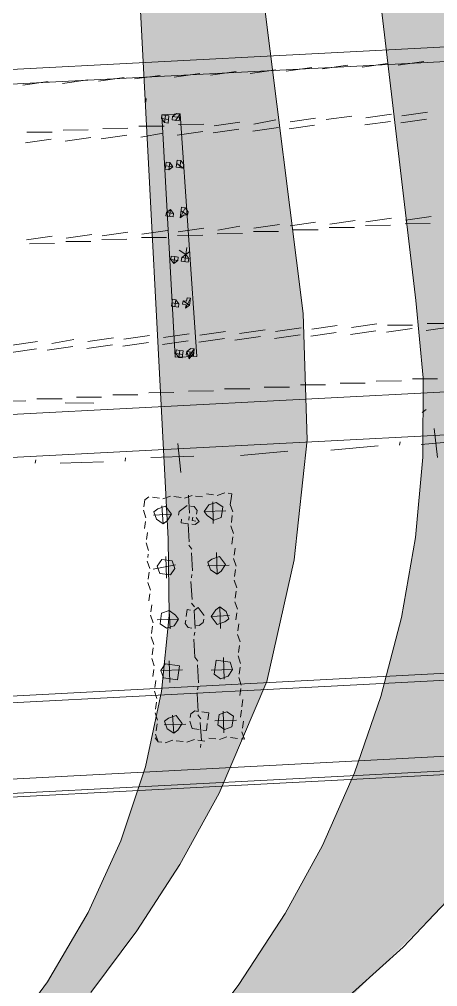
# Model space of a CAD drawing. Header units: millimetres. Extents: x -286774 to 170591, y -126585 to 81607.
# Drawn here: x 85733 to 114882, y -88976 to -21586 of the extents above; entities that cross this region are included whole.
import ezdxf

# ---------------------------------------------------------------- set-up
doc = ezdxf.new("R2010")
doc.units = ezdxf.units.MM
doc.header["$LTSCALE"] = 100
doc.header["$MEASUREMENT"] = 0
doc.layers.add('ARC-VIEW', color=90, linetype='Continuous', lineweight=5)
doc.layers.add('TAN CANG-profile- REVISE1$0$8', color=17, linetype='Continuous', lineweight=0)

msp = doc.modelspace()

# ---------------------------------------------------------------- hatches: boundary and pattern name
at = {"layer": 'TAN CANG-profile- REVISE1$0$8'}
h = msp.add_hatch(dxfattribs=at)
h.set_pattern_fill('GRASS', color=256, scale=70, angle=-7.83058)
h.set_pattern_definition([(90, (-806731.9, -471948.7), (-1257.2359, 1257.2359), [333.375, -2181.0967]), (45, (-806731.9, -471948.7), (-1257.236, 1257.236), [333.375, -1444.625]), (135, (-806731.9, -471948.7), (-1257.236, -1257.236), [333.375, -1444.625])])
h.paths.add_polyline_path([(38635, -126585), (63037, -126585), (99112, -97648), (107993, -90541), (115522, -83027), (123131, -72392), (124225, -69387), (127017, -57489), (128082, -46364), (126983, -34804), (126276, -19973), (125523, -11679), (125282, -3234), (122683, 4745), (120272, 10820), (117058, 16506), (113287, 21769), (108729, 26457), (104237, 30422), (94275, 37869), (89101, 41411), (88307, 41687), (87048, 41610), (86211, 40976), (85586, 40063), (85663, 38804), (86508, 37689), (91000, 33247), (95025, 28534), (98578, 23555), (101654, 18316), (104248, 12822), (106355, 7081), (107970, 1097), (109089, -5123), (113371, -41173), (113869, -46559), (113847, -52090), (113333, -57687), (112351, -63269), (110926, -68759), (109085, -74075), (106852, -79139), (104253, -83871), (101023, -88820), (97574, -93423), (93915, -97691), (90056, -101635), (86010, -105264), (81785, -108588), (77394, -111619), (72845, -114367), (68151, -116841), (63321, -119052), (58366, -121011), (53296, -122727)])
h = msp.add_hatch(dxfattribs=at)
h.set_pattern_fill('GRASS', color=256, scale=70, angle=-7.83058)
h.set_pattern_definition([(90, (-809682.2, -212342.6), (-1257.2359, 1257.2359), [333.375, -2181.0967]), (45, (-809682.2, -212342.6), (-1257.236, 1257.236), [333.375, -1444.625]), (135, (-809682.2, -212342.6), (-1257.236, -1257.236), [333.375, -1444.625])])
h.paths.add_polyline_path([(100977, -6005), (100087, -846), (98787, 4212), (97079, 9134), (94966, 13886), (92451, 18433), (89537, 22740), (86226, 26773), (82522, 30496), (82066, 30808), (81263, 30419), (80951, 29963), (81340, 29160), (85111, 23896), (88291, 17965), (90947, 11856), (92555, 5392), (93149, -1183), (96104, -57778), (96176, -63112), (95644, -68421), (94519, -73667), (92812, -78809), (90535, -83810), (87699, -88630), (84314, -93230), (80393, -97571), (74363, -102551), (67847, -106683), (60903, -110031), (53589, -112657), (45962, -114623), (38080, -115994), (30002, -116830), (21785, -117196), (13486, -117154), (5163, -116766), (-11321, -115206), (-27207, -113017), (-42031, -110702), (-90681, -103017), (-90768, -103504), (-126419, -97848), (-162068, -91946), (-197471, -86078), (-211076, -83769), (-210933, -86085), (-210571, -87025), (-210021, -87764), (-208352, -88778), (-205921, -89411), (-195170, -91139), (-49145, -115217), (-29195, -118521), (-18797, -119824), (-8233, -120783), (2409, -121317), (13042, -121343), (23578, -120778), (33931, -119540), (44013, -117546), (53737, -114714), (58437, -112958), (63015, -110961), (67459, -108714), (71760, -106205), (75905, -103425), (79884, -100363), (83686, -97009), (87300, -93353), (90716, -89384), (93922, -85092), (96907, -80467), (99661, -75498), (102979, -67713), (104894, -59236), (105795, -50870), (105504, -42089)])

# ---------------------------------------------------------------- linework, layer by layer
at = {"layer": 'ARC-VIEW'}
for p, q in [((96104, -57778), (93149, -1183)), ((113371, -41173), (109089, -5123)), ((105504, -42089), (100977, -6005)), ((168090, -20760), (-83105, -33863)), ((113869, -46559), (113371, -41173)), ((105795, -50870), (105504, -42089)), ((-75163, -57449), (168090, -44808)), ((113847, -52090), (113869, -46559)), ((25031, -55245), (168090, -47773)), ((113797, -48973), (114076, -48762)), ((104894, -59236), (105795, -50870)), ((113333, -57687), (113847, -52090)), ((112351, -63269), (113333, -57687)), ((102979, -67713), (104894, -59236)), ((110926, -68759), (112351, -63269)), ((99661, -75498), (102979, -67713)), ((109085, -74075), (110926, -68759)), ((26029, -78857), (168090, -71444)), ((106852, -79139), (109085, -74075)), ((96907, -80467), (99661, -75498)), ((104253, -83871), (106852, -79139)), ((93922, -85092), (96907, -80467)), ((101023, -88820), (104253, -83871)), ((90716, -89384), (93922, -85092)), ((97574, -93423), (101023, -88820))]:
    msp.add_line(p, q, dxfattribs=at)
at = {"layer": 'ARC-VIEW', "flags": 128}
for points in [[(80393, -97571), (84314, -93230), (87699, -88630), (90535, -83810), (92812, -78809), (94519, -73667), (95644, -68421), (96176, -63112), (96104, -57778)], [(99112, -97648), (105877, -92162), (112470, -86226), (115522, -83027), (118315, -79638), (120779, -76035), (122840, -72193)]]:
    msp.add_lwpolyline(points, dxfattribs=at)
at = {"layer": 'TAN CANG-profile- REVISE1$0$8'}
for p, q in [((168090, -21768), (-79762, -34708)), ((108632, -24789), (106849, -25043)), ((111396, -24669), (109613, -24924)), ((113914, -24516), (112131, -24770)), ((95550, -25487), (93767, -25741)), ((98314, -25367), (96531, -25622)), ((100832, -25214), (99049, -25469)), ((103596, -25095), (101813, -25349)), ((106114, -24942), (104331, -25196)), ((87750, -25913), (85967, -26167)), ((90514, -25793), (88731, -26047)), ((93032, -25640), (91249, -25894)), ((94546, -27346), (94579, -27101)), ((95636, -28495), (95670, -28250)), ((95670, -28250), (96929, -28174)), ((96598, -45110), (95670, -28250)), ((95670, -28250), (95915, -28284)), ((95848, -28774), (95915, -28284)), ((95915, -28284), (96160, -28318)), ((96405, -28351), (96684, -28140)), ((96929, -28174), (96617, -28630)), ((96684, -28140), (96929, -28174)), ((96929, -28174), (96862, -28664)), ((96929, -28174), (98102, -45067)), ((111659, -28202), (109876, -28456)), ((114177, -28049), (112394, -28303)), ((96126, -28563), (95636, -28495)), ((95848, -28774), (95636, -28495)), ((96092, -28808), (95848, -28774)), ((96160, -28318), (96092, -28808)), ((96371, -28597), (96405, -28351)), ((96862, -28664), (96371, -28597)), ((96895, -28419), (96405, -28351)), ((98577, -28900), (96828, -28909)), ((101096, -28747), (99313, -29001)), ((103614, -28594), (102076, -28882)), ((106310, -28964), (104527, -29219)), ((106377, -28474), (104594, -28728)), ((108896, -28321), (107113, -28575)), ((111592, -28692), (109809, -28946)), ((114110, -28539), (112327, -28793)), ((88014, -29445), (86264, -29454)), ((90532, -29292), (88783, -29301)), ((93296, -29172), (91546, -29182)), ((95814, -29019), (94065, -29028)), ((95746, -29509), (94208, -29797)), ((98510, -29390), (96727, -29644)), ((101028, -29237), (99245, -29491)), ((103792, -29118), (102009, -29372)), ((87946, -29935), (86163, -30189)), ((90710, -29816), (88927, -30070)), ((93228, -29663), (91445, -29917)), ((95900, -32028), (95967, -31538)), ((95967, -31538), (96212, -31571)), ((96212, -31571), (96145, -32061)), ((96212, -31571), (96423, -31850)), ((96669, -31884), (96736, -31394)), ((97159, -31951), (96702, -31639)), ((96736, -31394), (96981, -31427)), ((96981, -31427), (96914, -31918)), ((96981, -31427), (97192, -31706)), ((96145, -32061), (95900, -32028)), ((96423, -31850), (95933, -31783)), ((96423, -31850), (96145, -32061)), ((97159, -31951), (96669, -31884)), ((97192, -31706), (97159, -31951)), ((95952, -35281), (95985, -35036)), ((95985, -35036), (96264, -34825)), ((96475, -35104), (95985, -35036)), ((96264, -34825), (96197, -35315)), ((96264, -34825), (96475, -35104)), ((96932, -35416), (97033, -34681)), ((97278, -34715), (96932, -35416)), ((97456, -35239), (96999, -34926)), ((97033, -34681), (97278, -34715)), ((97278, -34715), (97490, -34993)), ((97490, -34993), (97456, -35239)), ((96442, -35349), (95952, -35281)), ((96475, -35104), (96442, -35349)), ((97211, -35205), (96932, -35416)), ((97456, -35239), (97211, -35205)), ((107361, -35852), (109144, -35597)), ((109879, -35698), (111662, -35444)), ((112642, -35579), (114425, -35325)), ((94279, -36550), (96062, -36295)), ((96797, -36397), (98580, -36142)), ((99561, -36277), (101098, -35989)), ((102045, -36369), (103794, -36360)), ((102079, -36124), (103862, -35870)), ((104597, -35971), (106380, -35717)), ((104809, -36250), (106558, -36241)), ((107327, -36097), (109076, -36087)), ((109845, -35944), (111595, -35934)), ((112609, -35824), (114358, -35815)), ((86234, -36942), (88017, -36687)), ((88963, -37067), (90713, -37058)), ((88997, -36822), (90780, -36568)), ((91482, -36914), (93231, -36905)), ((91515, -36669), (93298, -36415)), ((94245, -36795), (95994, -36786)), ((96763, -36642), (98513, -36633)), ((99527, -36522), (101276, -36513)), ((86445, -37220), (88194, -37211)), ((97330, -37968), (96874, -37656)), ((97330, -37968), (97398, -37478)), ((96282, -38324), (96316, -38079)), ((96494, -38602), (96282, -38324)), ((96773, -38391), (96282, -38324)), ((96316, -38079), (96561, -38112)), ((96561, -38112), (96494, -38602)), ((96773, -38391), (96494, -38602)), ((96561, -38112), (96806, -38146)), ((96806, -38146), (96773, -38391)), ((97018, -38425), (97051, -38180)), ((97051, -38180), (97330, -37968)), ((97542, -38247), (97051, -38180)), ((97330, -37968), (97263, -38458)), ((97330, -37968), (97609, -37757)), ((97330, -37968), (97542, -38247)), ((97542, -38247), (97508, -38492)), ((97508, -38492), (97018, -38425)), ((96334, -41577), (96402, -41087)), ((96402, -41087), (96647, -41121)), ((97661, -41010), (97315, -41712)), ((97382, -41222), (97416, -40977)), ((97416, -40977), (97661, -41010)), ((97661, -41010), (97594, -41501)), ((96825, -41645), (96334, -41577)), ((96858, -41400), (96368, -41332)), ((96647, -41121), (96579, -41611)), ((96647, -41121), (96858, -41400)), ((96858, -41400), (96825, -41645)), ((97103, -41433), (97137, -41188)), ((97348, -41467), (97103, -41433)), ((97137, -41188), (97382, -41222)), ((97594, -41501), (97137, -41188)), ((97315, -41712), (97348, -41467)), ((97594, -41501), (97315, -41712)), ((103586, -43324), (105369, -43069)), ((106104, -43171), (107887, -42916)), ((108868, -43051), (110651, -42797)), ((111386, -42898), (113135, -42889)), ((114082, -43269), (115865, -43015)), ((114149, -42779), (115899, -42769)), ((90504, -44022), (92287, -43768)), ((93022, -43869), (94806, -43614)), ((95786, -43749), (97569, -43495)), ((98304, -43596), (100087, -43342)), ((100755, -43933), (102538, -43679)), ((101068, -43477), (102851, -43223)), ((103519, -43814), (105302, -43560)), ((106037, -43661), (107820, -43407)), ((108800, -43541), (110583, -43287)), ((111319, -43388), (113102, -43134)), ((85222, -44294), (87005, -44040)), ((87673, -44631), (89456, -44377)), ((87986, -44175), (89524, -43887)), ((90437, -44512), (92220, -44258)), ((92955, -44359), (94738, -44105)), ((95718, -44239), (97502, -43985)), ((98237, -44086), (100020, -43832)), ((85155, -44785), (86938, -44530)), ((98102, -45067), (96598, -45110)), ((96631, -44865), (96665, -44619)), ((96843, -45143), (96631, -44865)), ((97122, -44932), (96631, -44865)), ((96665, -44619), (96910, -44653)), ((96910, -44653), (96843, -45143)), ((97088, -45177), (96843, -45143)), ((96910, -44653), (97155, -44687)), ((97155, -44687), (97088, -45177)), ((97367, -44966), (97400, -44721)), ((97857, -45033), (97367, -44966)), ((97400, -44721), (97679, -44509)), ((97578, -45244), (97400, -44721)), ((97891, -44788), (97400, -44721)), ((97578, -45244), (97646, -44754)), ((97578, -45244), (97891, -44788)), ((97612, -44999), (97924, -44543)), ((97679, -44509), (97924, -44543)), ((97924, -44543), (97857, -45033)), ((105320, -47058), (107069, -47049)), ((108083, -46939), (109833, -46930)), ((110602, -46786), (112351, -46777)), ((113120, -46633), (114869, -46624)), ((92238, -47756), (93987, -47747)), ((94756, -47603), (96506, -47594)), ((97520, -47484), (99269, -47475)), ((100038, -47331), (101787, -47322)), ((102802, -47211), (104551, -47202)), ((84438, -48182), (86187, -48173)), ((86956, -48029), (88706, -48020)), ((90912, -48323), (88917, -48299)), ((89720, -47910), (91469, -47900)), ((114643, -50089), (114863, -52117)), ((96769, -51127), (96990, -53155)), ((112234, -51256), (112268, -51011)), ((113739, -51213), (117026, -50916)), ((101147, -51978), (104434, -51681)), ((107443, -51596), (110730, -51299)), ((86840, -52508), (86874, -52263)), ((88589, -52499), (91598, -52413)), ((93102, -52370), (93136, -52125)), ((94885, -52116), (97893, -52030)), ((99517, -54751), (100041, -54573)), ((94413, -55547), (94480, -55057)), ((94480, -55057), (94759, -54846)), ((95004, -54880), (95495, -54947)), ((95740, -54981), (96264, -54803)), ((96509, -54837), (96999, -54904)), ((97244, -54938), (97768, -54760)), ((97599, -55986), (97523, -54726)), ((98013, -54794), (98503, -54861)), ((98782, -54650), (99272, -54717)), ((99450, -55241), (98926, -55419)), ((99205, -55207), (99247, -56712)), ((99906, -55554), (99450, -55241)), ((100286, -54607), (100531, -54641)), ((100430, -55376), (100464, -55131)), ((100464, -55131), (100531, -54641)), ((94557, -56316), (94379, -55792)), ((95393, -55682), (95115, -55894)), ((95115, -55894), (95292, -56418)), ((95917, -55505), (95393, -55682)), ((95672, -55471), (95749, -56730)), ((96340, -56062), (95917, -55505)), ((96830, -56130), (96864, -55884)), ((96864, -55884), (97422, -55462)), ((97667, -55495), (97912, -55529)), ((97912, -55529), (98123, -55808)), ((98123, -55808), (98089, -56053)), ((98926, -55419), (98613, -55875)), ((98613, -55875), (100118, -55832)), ((98613, -55875), (98825, -56154)), ((99839, -56044), (99906, -55554)), ((100608, -55900), (100430, -55376)), ((94456, -57052), (94523, -56561)), ((95081, -56139), (96340, -56062)), ((95292, -56418), (95749, -56730)), ((95749, -56730), (96028, -56519)), ((96028, -56519), (96340, -56062)), ((97008, -56653), (97042, -56408)), ((97532, -56476), (97566, -56231)), ((97777, -56509), (97811, -56264)), ((97777, -56509), (97811, -56264)), ((98022, -56543), (97777, -56509)), ((98022, -56543), (97777, -56509)), ((98267, -56577), (97988, -56788)), ((98056, -56298), (98267, -56577)), ((98825, -56154), (99281, -56467)), ((99281, -56467), (99805, -56289)), ((99805, -56289), (99839, -56044)), ((100507, -56635), (100574, -56145)), ((97498, -56721), (97008, -56653)), ((97575, -57980), (97498, -56721)), ((97988, -56788), (97743, -56755)), ((100651, -57404), (100473, -56880)), ((94600, -57821), (94667, -57330)), ((100549, -58139), (100617, -57649)), ((94744, -58590), (94566, -58066)), ((97752, -58504), (97541, -58225)), ((100693, -58908), (100761, -58418)), ((94676, -59080), (94710, -58835)), ((95657, -59215), (95344, -59671)), ((96392, -59316), (95657, -59215)), ((95936, -59003), (95978, -60507)), ((97795, -60008), (97719, -58749)), ((99156, -59196), (98877, -59408)), ((99679, -59019), (99156, -59196)), ((99468, -58740), (99511, -60244)), ((99891, -59297), (99679, -59019)), ((100102, -59576), (99891, -59297)), ((100837, -59677), (100660, -59153)), ((94820, -59849), (94643, -59325)), ((95066, -59882), (96603, -59595)), ((95344, -59671), (95522, -60195)), ((96257, -60296), (96570, -59840)), ((96570, -59840), (96392, -59316)), ((98843, -59653), (100347, -59610)), ((98877, -59408), (99054, -59932)), ((99054, -59932), (99511, -60244)), ((99790, -60033), (100102, -59576)), ((100736, -60413), (100804, -59922)), ((94719, -60584), (94787, -60094)), ((95522, -60195), (96257, -60296)), ((97728, -60498), (97762, -60253)), ((99511, -60244), (99790, -60033)), ((94863, -61353), (94686, -60829)), ((97771, -62003), (97694, -60743)), ((100880, -61182), (100703, -60658)), ((94762, -62088), (94830, -61598)), ((100779, -61917), (100847, -61427)), ((94906, -62857), (94974, -62367)), ((97948, -62526), (97737, -62248)), ((97915, -62772), (98193, -62560)), ((98193, -62560), (98405, -62839)), ((99698, -62517), (99419, -62729)), ((100154, -62830), (99698, -62517)), ((99698, -62517), (99741, -64022)), ((100923, -62686), (100745, -62162)), ((95050, -63626), (94872, -63102)), ((95641, -62958), (95540, -63694)), ((96165, -62781), (95641, -62958)), ((96622, -63093), (96165, -62781)), ((96165, -62781), (96242, -64040)), ((96833, -63372), (96622, -63093)), ((97357, -63194), (97424, -62704)), ((97424, -62704), (97670, -62738)), ((97991, -64031), (97915, -62772)), ((98405, -62839), (98616, -63118)), ((99419, -62729), (99106, -63185)), ((99106, -63185), (100366, -63109)), ((99106, -63185), (99318, -63464)), ((100332, -63354), (100154, -62830)), ((100822, -63421), (100889, -62931)), ((94949, -64362), (95016, -63871)), ((95329, -63415), (96833, -63372)), ((95540, -63694), (95997, -64006)), ((95997, -64006), (96521, -63829)), ((96521, -63829), (96833, -63372)), ((97290, -63685), (97323, -63439)), ((97501, -63963), (97290, -63685)), ((97746, -63997), (97501, -63963)), ((98270, -63819), (98025, -63786)), ((98549, -63608), (98270, -63819)), ((98582, -63363), (98549, -63608)), ((99318, -63464), (99529, -63743)), ((99529, -63743), (100053, -63565)), ((100053, -63565), (100332, -63354)), ((100966, -64190), (101033, -63700)), ((25747, -71826), (168090, -64398)), ((95093, -65131), (94915, -64607)), ((97924, -64521), (97957, -64276)), ((101110, -64959), (100932, -64435)), ((25680, -72316), (168090, -64885)), ((97967, -66025), (97890, -64766)), ((101009, -65694), (101076, -65204)), ((94992, -65866), (95059, -65376)), ((98178, -66304), (97967, -66025)), ((101153, -66463), (100975, -65939)), ((95136, -66635), (94958, -66111)), ((95905, -66491), (95592, -66947)), ((96885, -66626), (95905, -66491)), ((96184, -66279), (96226, -67784)), ((96818, -67116), (96885, -66626)), ((98221, -67808), (98144, -66549)), ((99437, -66227), (99302, -67208)), ((100418, -66362), (99437, -66227)), ((99961, -66050), (100004, -67554)), ((100595, -66886), (100418, -66362)), ((101052, -67199), (101119, -66708)), ((95035, -67370), (95102, -66880)), ((95592, -66947), (97097, -66904)), ((95592, -66947), (95770, -67471)), ((96750, -67606), (96818, -67116)), ((99091, -66929), (100595, -66886)), ((99302, -67208), (99759, -67520)), ((99759, -67520), (100283, -67343)), ((100283, -67343), (100595, -66886)), ((95179, -68139), (95246, -67649)), ((95770, -67471), (96750, -67606)), ((98153, -68298), (98187, -68053)), ((101196, -67968), (101018, -67444)), ((95323, -68908), (95145, -68384)), ((98196, -69803), (98120, -68544)), ((101095, -68703), (101162, -68213)), ((95222, -69643), (95289, -69153)), ((101239, -69472), (101306, -68982)), ((95365, -70412), (95188, -69888)), ((96413, -70057), (96490, -71316)), ((97672, -69980), (97639, -70225)), ((97951, -69769), (97672, -69980)), ((98196, -69803), (97951, -69769)), ((98374, -70327), (98163, -70048)), ((98932, -69904), (98441, -69836)), ((98864, -70394), (98932, -69904)), ((99667, -70005), (99566, -70740)), ((100191, -69827), (99667, -70005)), ((99946, -69794), (99988, -71298)), ((100647, -70140), (100191, -69827)), ((101137, -70207), (101205, -69717)), ((25952, -77598), (168090, -70181)), ((95264, -71148), (95332, -70657)), ((95822, -70725), (97326, -70682)), ((96134, -70268), (95856, -70480)), ((95856, -70480), (96033, -71004)), ((96658, -70091), (96134, -70268)), ((96870, -70369), (96658, -70091)), ((96769, -71105), (97081, -70648)), ((97081, -70648), (96870, -70369)), ((97605, -70471), (97783, -70994)), ((98417, -71831), (98340, -70572)), ((98763, -71129), (98830, -70639)), ((99354, -70461), (100859, -70419)), ((99566, -70740), (100022, -71053)), ((100546, -70875), (100580, -70630)), ((100580, -70630), (100647, -70140)), ((101281, -70976), (101349, -70486)), ((26062, -78612), (168090, -71200)), ((95408, -71917), (95231, -71393)), ((96033, -71004), (96490, -71316)), ((96490, -71316), (96769, -71105)), ((97783, -70994), (98273, -71062)), ((98518, -71096), (98763, -71129)), ((100022, -71053), (100546, -70875)), ((101425, -71745), (101248, -71221)), ((95408, -71917), (95197, -71638)), ((95408, -71917), (95653, -71950)), ((95899, -71984), (96422, -71806)), ((96667, -71840), (97158, -71907)), ((97403, -71941), (97927, -71763)), ((98172, -71797), (98662, -71865)), ((98349, -72321), (98383, -72076)), ((98941, -71653), (99431, -71721)), ((99676, -71754), (100200, -71577)), ((100445, -71610), (100935, -71678)), ((101180, -71711), (101425, -71745))]:
    msp.add_line(p, q, dxfattribs=at)

doc.saveas('drawing.dxf')
